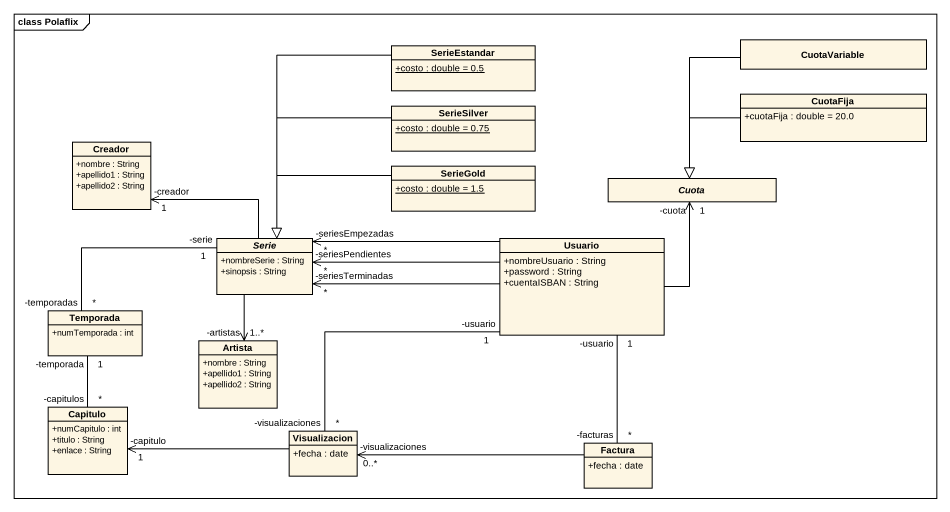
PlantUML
@startuml
mainframe class Polaflix
hide circle
hide empty members
skinparam classAttributeIconSize 0
class CuotaVariable
class SerieEstandar {
  {static} +costo : double = 0.5
}
class SerieSilver {
  {static} +costo : double = 0.75
}
class CuotaFija {
  +cuotaFija : double = 20.0
}
class Creador {
  +nombre : String
  +apellido1 : String
  +apellido2 : String
}
class SerieGold {
  {static} +costo : double = 1.5
}
abstract class Cuota
abstract class Serie {
  +nombreSerie : String
  +sinopsis : String
}
class Usuario {
  +nombreUsuario : String
  +password : String
  +cuentaISBAN : String
}
class Temporada {
  +numTemporada : int
}
class Artista {
  +nombre : String
  +apellido1 : String
  +apellido2 : String
}
class Capitulo {
  +numCapitulo : int
  +titulo : String
  +enlace : String
}
class Visualizacion {
  +fecha : date
}
class Factura {
  +fecha : date
}
CuotaVariable --|> Cuota
SerieEstandar --|> Serie
SerieSilver --|> Serie
CuotaFija -left-|> Cuota
Creador "-creador\n1" <-right- Serie
SerieGold -left-|> Serie
Cuota "-cuota\n1" <-- Usuario
Serie "-seriesPendientes\n*" <-right- Usuario
Serie "-seriesTerminadas\n*" <-right- Usuario
Usuario -left-> "-seriesEmpezadas\n*" Serie
Temporada "-temporadas\n*" -right- "-serie\n1" Serie
Artista "-artistas\n1..*" <-up- Serie
Capitulo "-capitulos\n*" -up- "-temporada\n1" Temporada
Visualizacion "-visualizaciones\n*" -up- "-usuario\n1" Usuario
Visualizacion -left-> "-capitulo\n1" Capitulo
Visualizacion "-visualizaciones\n0..*" <-right- Factura
Factura "-facturas\n*" -up- "1\n-usuario" Usuario
@enduml
